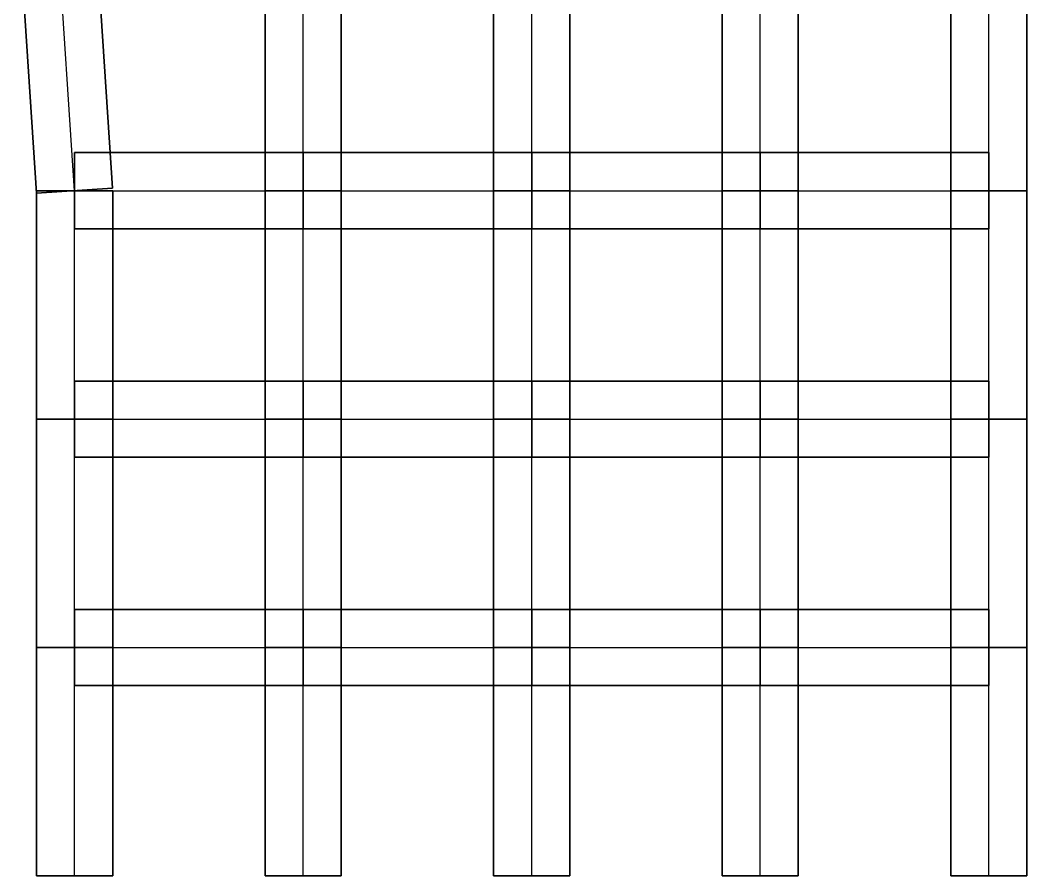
# Model space of a CAD drawing. Extents: x -300 to 609, y -118 to 2027.
# Drawn here: x 43.7 to 123, y -118.2 to -50.8 of the extents above; entities that cross this region are included whole.
import ezdxf

# ---------------------------------------------------------------- set-up
doc = ezdxf.new("R2010")
doc.units = 0

msp = doc.modelspace()

# ---------------------------------------------------------------- linework, layer by layer
at = {"layer": 'TUNNELS'}
for points in [[(45.0066, -64.3985, -1.5), (50.9934, -64.0015, -1.5), (49.6934, -44.4015, -1.5), (43.7066, -44.7985, -1.5)], [(50.9934, -64.0015, 1.5), (45.0066, -64.3985, 1.5), (43.7066, -44.7985, 1.5), (49.6934, -44.4015, 1.5)], [(50.9934, -64.0015, -1.5), (50.9934, -64.0015, 1.5), (49.6934, -44.4015, 1.5), (49.6934, -44.4015, -1.5)], [(45.0066, -64.3985, 1.5), (45.0066, -64.3985, -1.5), (43.7066, -44.7985, -1.5), (43.7066, -44.7985, 1.5)], [(63, -64.2, -1.5), (69, -64.2, -1.5), (69, -46.2, -1.5), (63, -46.2, -1.5)], [(69, -64.2, 1.5), (63, -64.2, 1.5), (63, -46.2, 1.5), (69, -46.2, 1.5)], [(63, -64.2, 1.5), (63, -64.2, -1.5), (63, -46.2, -1.5), (63, -46.2, 1.5)], [(69, -64.2, -1.5), (69, -64.2, 1.5), (69, -46.2, 1.5), (69, -46.2, -1.5)], [(81, -64.2, -1.5), (87, -64.2, -1.5), (87, -46.2, -1.5), (81, -46.2, -1.5)], [(87, -64.2, 1.5), (81, -64.2, 1.5), (81, -46.2, 1.5), (87, -46.2, 1.5)], [(81, -64.2, 1.5), (81, -64.2, -1.5), (81, -46.2, -1.5), (81, -46.2, 1.5)], [(87, -64.2, -1.5), (87, -64.2, 1.5), (87, -46.2, 1.5), (87, -46.2, -1.5)], [(99, -64.2, -1.5), (105, -64.2, -1.5), (105, -46.2, -1.5), (99, -46.2, -1.5)], [(105, -64.2, 1.5), (99, -64.2, 1.5), (99, -46.2, 1.5), (105, -46.2, 1.5)], [(99, -64.2, 1.5), (99, -64.2, -1.5), (99, -46.2, -1.5), (99, -46.2, 1.5)], [(105, -64.2, -1.5), (105, -64.2, 1.5), (105, -46.2, 1.5), (105, -46.2, -1.5)], [(117, -64.2, -1.5), (123, -64.2, -1.5), (123, -46.2, -1.5), (117, -46.2, -1.5)], [(123, -64.2, 1.5), (117, -64.2, 1.5), (117, -46.2, 1.5), (123, -46.2, 1.5)], [(117, -64.2, 1.5), (117, -64.2, -1.5), (117, -46.2, -1.5), (117, -46.2, 1.5)], [(123, -64.2, -1.5), (123, -64.2, 1.5), (123, -46.2, 1.5), (123, -46.2, -1.5)], [(48, -61.2, -1.5), (48, -67.2, -1.5), (66, -67.2, -1.5), (66, -61.2, -1.5)], [(48, -67.2, 1.5), (48, -61.2, 1.5), (66, -61.2, 1.5), (66, -67.2, 1.5)], [(48, -61.2, 1.5), (48, -61.2, -1.5), (66, -61.2, -1.5), (66, -61.2, 1.5)], [(48, -61.2, -1.5), (48, -67.2, -1.5), (48, -67.2, 1.5), (48, -61.2, 1.5)], [(66, -61.2, -1.5), (66, -61.2, 1.5), (66, -67.2, 1.5), (66, -67.2, -1.5)], [(66, -61.2, -1.5), (66, -67.2, -1.5), (84, -67.2, -1.5), (84, -61.2, -1.5)], [(66, -67.2, 1.5), (66, -61.2, 1.5), (84, -61.2, 1.5), (84, -67.2, 1.5)], [(66, -61.2, 1.5), (66, -61.2, -1.5), (84, -61.2, -1.5), (84, -61.2, 1.5)], [(66, -61.2, -1.5), (66, -67.2, -1.5), (66, -67.2, 1.5), (66, -61.2, 1.5)], [(84, -61.2, -1.5), (84, -61.2, 1.5), (84, -67.2, 1.5), (84, -67.2, -1.5)], [(84, -61.2, -1.5), (84, -67.2, -1.5), (102, -67.2, -1.5), (102, -61.2, -1.5)], [(84, -67.2, 1.5), (84, -61.2, 1.5), (102, -61.2, 1.5), (102, -67.2, 1.5)], [(84, -61.2, 1.5), (84, -61.2, -1.5), (102, -61.2, -1.5), (102, -61.2, 1.5)], [(84, -61.2, -1.5), (84, -67.2, -1.5), (84, -67.2, 1.5), (84, -61.2, 1.5)], [(102, -61.2, -1.5), (102, -61.2, 1.5), (102, -67.2, 1.5), (102, -67.2, -1.5)], [(102, -61.2, -1.5), (102, -67.2, -1.5), (120, -67.2, -1.5), (120, -61.2, -1.5)], [(102, -67.2, 1.5), (102, -61.2, 1.5), (120, -61.2, 1.5), (120, -67.2, 1.5)], [(102, -61.2, 1.5), (102, -61.2, -1.5), (120, -61.2, -1.5), (120, -61.2, 1.5)], [(102, -61.2, -1.5), (102, -67.2, -1.5), (102, -67.2, 1.5), (102, -61.2, 1.5)], [(120, -61.2, -1.5), (120, -61.2, 1.5), (120, -67.2, 1.5), (120, -67.2, -1.5)], [(45, -82.2, -1.5), (51, -82.2, -1.5), (51, -64.2, -1.5), (45, -64.2, -1.5)], [(51, -82.2, 1.5), (45, -82.2, 1.5), (45, -64.2, 1.5), (51, -64.2, 1.5)], [(45, -82.2, 1.5), (45, -82.2, -1.5), (45, -64.2, -1.5), (45, -64.2, 1.5)], [(45, -64.2, -1.5), (45, -64.2, 1.5), (51, -64.2, 1.5), (51, -64.2, -1.5)], [(45.0066, -64.3985, -1.5), (50.9934, -64.0015, -1.5), (50.9934, -64.0015, 1.5), (45.0066, -64.3985, 1.5)], [(51, -82.2, -1.5), (51, -82.2, 1.5), (51, -64.2, 1.5), (51, -64.2, -1.5)], [(63, -82.2, -1.5), (69, -82.2, -1.5), (69, -64.2, -1.5), (63, -64.2, -1.5)], [(69, -82.2, 1.5), (63, -82.2, 1.5), (63, -64.2, 1.5), (69, -64.2, 1.5)], [(63, -82.2, 1.5), (63, -82.2, -1.5), (63, -64.2, -1.5), (63, -64.2, 1.5)], [(63, -64.2, -1.5), (63, -64.2, 1.5), (69, -64.2, 1.5), (69, -64.2, -1.5)], [(63, -64.2, -1.5), (69, -64.2, -1.5), (69, -64.2, 1.5), (63, -64.2, 1.5)], [(69, -82.2, -1.5), (69, -82.2, 1.5), (69, -64.2, 1.5), (69, -64.2, -1.5)], [(81, -82.2, -1.5), (87, -82.2, -1.5), (87, -64.2, -1.5), (81, -64.2, -1.5)], [(87, -82.2, 1.5), (81, -82.2, 1.5), (81, -64.2, 1.5), (87, -64.2, 1.5)], [(81, -82.2, 1.5), (81, -82.2, -1.5), (81, -64.2, -1.5), (81, -64.2, 1.5)], [(81, -64.2, -1.5), (81, -64.2, 1.5), (87, -64.2, 1.5), (87, -64.2, -1.5)], [(81, -64.2, -1.5), (87, -64.2, -1.5), (87, -64.2, 1.5), (81, -64.2, 1.5)], [(87, -82.2, -1.5), (87, -82.2, 1.5), (87, -64.2, 1.5), (87, -64.2, -1.5)], [(99, -82.2, -1.5), (105, -82.2, -1.5), (105, -64.2, -1.5), (99, -64.2, -1.5)], [(105, -82.2, 1.5), (99, -82.2, 1.5), (99, -64.2, 1.5), (105, -64.2, 1.5)], [(99, -82.2, 1.5), (99, -82.2, -1.5), (99, -64.2, -1.5), (99, -64.2, 1.5)], [(99, -64.2, -1.5), (99, -64.2, 1.5), (105, -64.2, 1.5), (105, -64.2, -1.5)], [(99, -64.2, -1.5), (105, -64.2, -1.5), (105, -64.2, 1.5), (99, -64.2, 1.5)], [(105, -82.2, -1.5), (105, -82.2, 1.5), (105, -64.2, 1.5), (105, -64.2, -1.5)], [(117, -82.2, -1.5), (123, -82.2, -1.5), (123, -64.2, -1.5), (117, -64.2, -1.5)], [(123, -82.2, 1.5), (117, -82.2, 1.5), (117, -64.2, 1.5), (123, -64.2, 1.5)], [(117, -82.2, 1.5), (117, -82.2, -1.5), (117, -64.2, -1.5), (117, -64.2, 1.5)], [(117, -64.2, -1.5), (117, -64.2, 1.5), (123, -64.2, 1.5), (123, -64.2, -1.5)], [(117, -64.2, -1.5), (123, -64.2, -1.5), (123, -64.2, 1.5), (117, -64.2, 1.5)], [(123, -82.2, -1.5), (123, -82.2, 1.5), (123, -64.2, 1.5), (123, -64.2, -1.5)], [(48, -67.2, -1.5), (48, -67.2, 1.5), (66, -67.2, 1.5), (66, -67.2, -1.5)], [(66, -67.2, -1.5), (66, -67.2, 1.5), (84, -67.2, 1.5), (84, -67.2, -1.5)], [(84, -67.2, -1.5), (84, -67.2, 1.5), (102, -67.2, 1.5), (102, -67.2, -1.5)], [(102, -67.2, -1.5), (102, -67.2, 1.5), (120, -67.2, 1.5), (120, -67.2, -1.5)], [(48, -79.2, -1.5), (48, -85.2, -1.5), (66, -85.2, -1.5), (66, -79.2, -1.5)], [(48, -85.2, 1.5), (48, -79.2, 1.5), (66, -79.2, 1.5), (66, -85.2, 1.5)], [(48, -79.2, 1.5), (48, -79.2, -1.5), (66, -79.2, -1.5), (66, -79.2, 1.5)], [(48, -79.2, -1.5), (48, -85.2, -1.5), (48, -85.2, 1.5), (48, -79.2, 1.5)], [(66, -79.2, -1.5), (66, -79.2, 1.5), (66, -85.2, 1.5), (66, -85.2, -1.5)], [(66, -79.2, -1.5), (66, -85.2, -1.5), (84, -85.2, -1.5), (84, -79.2, -1.5)], [(66, -85.2, 1.5), (66, -79.2, 1.5), (84, -79.2, 1.5), (84, -85.2, 1.5)], [(66, -79.2, 1.5), (66, -79.2, -1.5), (84, -79.2, -1.5), (84, -79.2, 1.5)], [(66, -79.2, -1.5), (66, -85.2, -1.5), (66, -85.2, 1.5), (66, -79.2, 1.5)], [(84, -79.2, -1.5), (84, -79.2, 1.5), (84, -85.2, 1.5), (84, -85.2, -1.5)], [(84, -79.2, -1.5), (84, -85.2, -1.5), (102, -85.2, -1.5), (102, -79.2, -1.5)], [(84, -85.2, 1.5), (84, -79.2, 1.5), (102, -79.2, 1.5), (102, -85.2, 1.5)], [(84, -79.2, 1.5), (84, -79.2, -1.5), (102, -79.2, -1.5), (102, -79.2, 1.5)], [(84, -79.2, -1.5), (84, -85.2, -1.5), (84, -85.2, 1.5), (84, -79.2, 1.5)], [(102, -79.2, -1.5), (102, -79.2, 1.5), (102, -85.2, 1.5), (102, -85.2, -1.5)], [(102, -79.2, -1.5), (102, -85.2, -1.5), (120, -85.2, -1.5), (120, -79.2, -1.5)], [(102, -85.2, 1.5), (102, -79.2, 1.5), (120, -79.2, 1.5), (120, -85.2, 1.5)], [(102, -79.2, 1.5), (102, -79.2, -1.5), (120, -79.2, -1.5), (120, -79.2, 1.5)], [(102, -79.2, -1.5), (102, -85.2, -1.5), (102, -85.2, 1.5), (102, -79.2, 1.5)], [(120, -79.2, -1.5), (120, -79.2, 1.5), (120, -85.2, 1.5), (120, -85.2, -1.5)], [(45, -100.2, -1.5), (51, -100.2, -1.5), (51, -82.2, -1.5), (45, -82.2, -1.5)], [(51, -100.2, 1.5), (45, -100.2, 1.5), (45, -82.2, 1.5), (51, -82.2, 1.5)], [(45, -100.2, 1.5), (45, -100.2, -1.5), (45, -82.2, -1.5), (45, -82.2, 1.5)], [(45, -82.2, -1.5), (45, -82.2, 1.5), (51, -82.2, 1.5), (51, -82.2, -1.5)], [(45, -82.2, -1.5), (51, -82.2, -1.5), (51, -82.2, 1.5), (45, -82.2, 1.5)], [(51, -100.2, -1.5), (51, -100.2, 1.5), (51, -82.2, 1.5), (51, -82.2, -1.5)], [(63, -100.2, -1.5), (69, -100.2, -1.5), (69, -82.2, -1.5), (63, -82.2, -1.5)], [(69, -100.2, 1.5), (63, -100.2, 1.5), (63, -82.2, 1.5), (69, -82.2, 1.5)], [(63, -100.2, 1.5), (63, -100.2, -1.5), (63, -82.2, -1.5), (63, -82.2, 1.5)], [(63, -82.2, -1.5), (63, -82.2, 1.5), (69, -82.2, 1.5), (69, -82.2, -1.5)], [(63, -82.2, -1.5), (69, -82.2, -1.5), (69, -82.2, 1.5), (63, -82.2, 1.5)], [(69, -100.2, -1.5), (69, -100.2, 1.5), (69, -82.2, 1.5), (69, -82.2, -1.5)], [(81, -100.2, -1.5), (87, -100.2, -1.5), (87, -82.2, -1.5), (81, -82.2, -1.5)], [(87, -100.2, 1.5), (81, -100.2, 1.5), (81, -82.2, 1.5), (87, -82.2, 1.5)], [(81, -100.2, 1.5), (81, -100.2, -1.5), (81, -82.2, -1.5), (81, -82.2, 1.5)], [(81, -82.2, -1.5), (81, -82.2, 1.5), (87, -82.2, 1.5), (87, -82.2, -1.5)], [(81, -82.2, -1.5), (87, -82.2, -1.5), (87, -82.2, 1.5), (81, -82.2, 1.5)], [(87, -100.2, -1.5), (87, -100.2, 1.5), (87, -82.2, 1.5), (87, -82.2, -1.5)], [(99, -100.2, -1.5), (105, -100.2, -1.5), (105, -82.2, -1.5), (99, -82.2, -1.5)], [(105, -100.2, 1.5), (99, -100.2, 1.5), (99, -82.2, 1.5), (105, -82.2, 1.5)], [(99, -100.2, 1.5), (99, -100.2, -1.5), (99, -82.2, -1.5), (99, -82.2, 1.5)], [(99, -82.2, -1.5), (99, -82.2, 1.5), (105, -82.2, 1.5), (105, -82.2, -1.5)], [(99, -82.2, -1.5), (105, -82.2, -1.5), (105, -82.2, 1.5), (99, -82.2, 1.5)], [(105, -100.2, -1.5), (105, -100.2, 1.5), (105, -82.2, 1.5), (105, -82.2, -1.5)], [(117, -100.2, -1.5), (123, -100.2, -1.5), (123, -82.2, -1.5), (117, -82.2, -1.5)], [(123, -100.2, 1.5), (117, -100.2, 1.5), (117, -82.2, 1.5), (123, -82.2, 1.5)], [(117, -100.2, 1.5), (117, -100.2, -1.5), (117, -82.2, -1.5), (117, -82.2, 1.5)], [(117, -82.2, -1.5), (117, -82.2, 1.5), (123, -82.2, 1.5), (123, -82.2, -1.5)], [(117, -82.2, -1.5), (123, -82.2, -1.5), (123, -82.2, 1.5), (117, -82.2, 1.5)], [(123, -100.2, -1.5), (123, -100.2, 1.5), (123, -82.2, 1.5), (123, -82.2, -1.5)], [(48, -85.2, -1.5), (48, -85.2, 1.5), (66, -85.2, 1.5), (66, -85.2, -1.5)], [(66, -85.2, -1.5), (66, -85.2, 1.5), (84, -85.2, 1.5), (84, -85.2, -1.5)], [(84, -85.2, -1.5), (84, -85.2, 1.5), (102, -85.2, 1.5), (102, -85.2, -1.5)], [(102, -85.2, -1.5), (102, -85.2, 1.5), (120, -85.2, 1.5), (120, -85.2, -1.5)], [(48, -97.2, -1.5), (48, -103.2, -1.5), (66, -103.2, -1.5), (66, -97.2, -1.5)], [(48, -103.2, 1.5), (48, -97.2, 1.5), (66, -97.2, 1.5), (66, -103.2, 1.5)], [(48, -97.2, 1.5), (48, -97.2, -1.5), (66, -97.2, -1.5), (66, -97.2, 1.5)], [(48, -97.2, -1.5), (48, -103.2, -1.5), (48, -103.2, 1.5), (48, -97.2, 1.5)], [(66, -97.2, -1.5), (66, -97.2, 1.5), (66, -103.2, 1.5), (66, -103.2, -1.5)], [(66, -97.2, -1.5), (66, -103.2, -1.5), (84, -103.2, -1.5), (84, -97.2, -1.5)], [(66, -103.2, 1.5), (66, -97.2, 1.5), (84, -97.2, 1.5), (84, -103.2, 1.5)], [(66, -97.2, 1.5), (66, -97.2, -1.5), (84, -97.2, -1.5), (84, -97.2, 1.5)], [(66, -97.2, -1.5), (66, -103.2, -1.5), (66, -103.2, 1.5), (66, -97.2, 1.5)], [(84, -97.2, -1.5), (84, -97.2, 1.5), (84, -103.2, 1.5), (84, -103.2, -1.5)], [(84, -97.2, -1.5), (84, -103.2, -1.5), (102, -103.2, -1.5), (102, -97.2, -1.5)], [(84, -103.2, 1.5), (84, -97.2, 1.5), (102, -97.2, 1.5), (102, -103.2, 1.5)], [(84, -97.2, 1.5), (84, -97.2, -1.5), (102, -97.2, -1.5), (102, -97.2, 1.5)], [(84, -97.2, -1.5), (84, -103.2, -1.5), (84, -103.2, 1.5), (84, -97.2, 1.5)], [(102, -97.2, -1.5), (102, -97.2, 1.5), (102, -103.2, 1.5), (102, -103.2, -1.5)], [(102, -97.2, -1.5), (102, -103.2, -1.5), (120, -103.2, -1.5), (120, -97.2, -1.5)], [(102, -103.2, 1.5), (102, -97.2, 1.5), (120, -97.2, 1.5), (120, -103.2, 1.5)], [(102, -97.2, 1.5), (102, -97.2, -1.5), (120, -97.2, -1.5), (120, -97.2, 1.5)], [(102, -97.2, -1.5), (102, -103.2, -1.5), (102, -103.2, 1.5), (102, -97.2, 1.5)], [(120, -97.2, -1.5), (120, -97.2, 1.5), (120, -103.2, 1.5), (120, -103.2, -1.5)], [(45, -118.2, -1.5), (51, -118.2, -1.5), (51, -100.2, -1.5), (45, -100.2, -1.5)], [(51, -118.2, 1.5), (45, -118.2, 1.5), (45, -100.2, 1.5), (51, -100.2, 1.5)], [(45, -118.2, 1.5), (45, -118.2, -1.5), (45, -100.2, -1.5), (45, -100.2, 1.5)], [(45, -100.2, -1.5), (45, -100.2, 1.5), (51, -100.2, 1.5), (51, -100.2, -1.5)], [(45, -100.2, -1.5), (51, -100.2, -1.5), (51, -100.2, 1.5), (45, -100.2, 1.5)], [(51, -118.2, -1.5), (51, -118.2, 1.5), (51, -100.2, 1.5), (51, -100.2, -1.5)], [(63, -118.2, -1.5), (69, -118.2, -1.5), (69, -100.2, -1.5), (63, -100.2, -1.5)], [(69, -118.2, 1.5), (63, -118.2, 1.5), (63, -100.2, 1.5), (69, -100.2, 1.5)], [(63, -118.2, 1.5), (63, -118.2, -1.5), (63, -100.2, -1.5), (63, -100.2, 1.5)], [(63, -100.2, -1.5), (63, -100.2, 1.5), (69, -100.2, 1.5), (69, -100.2, -1.5)], [(63, -100.2, -1.5), (69, -100.2, -1.5), (69, -100.2, 1.5), (63, -100.2, 1.5)], [(69, -118.2, -1.5), (69, -118.2, 1.5), (69, -100.2, 1.5), (69, -100.2, -1.5)], [(81, -118.2, -1.5), (87, -118.2, -1.5), (87, -100.2, -1.5), (81, -100.2, -1.5)], [(87, -118.2, 1.5), (81, -118.2, 1.5), (81, -100.2, 1.5), (87, -100.2, 1.5)], [(81, -118.2, 1.5), (81, -118.2, -1.5), (81, -100.2, -1.5), (81, -100.2, 1.5)], [(81, -100.2, -1.5), (81, -100.2, 1.5), (87, -100.2, 1.5), (87, -100.2, -1.5)], [(81, -100.2, -1.5), (87, -100.2, -1.5), (87, -100.2, 1.5), (81, -100.2, 1.5)], [(87, -118.2, -1.5), (87, -118.2, 1.5), (87, -100.2, 1.5), (87, -100.2, -1.5)], [(99, -118.2, -1.5), (105, -118.2, -1.5), (105, -100.2, -1.5), (99, -100.2, -1.5)], [(105, -118.2, 1.5), (99, -118.2, 1.5), (99, -100.2, 1.5), (105, -100.2, 1.5)], [(99, -118.2, 1.5), (99, -118.2, -1.5), (99, -100.2, -1.5), (99, -100.2, 1.5)], [(99, -100.2, -1.5), (99, -100.2, 1.5), (105, -100.2, 1.5), (105, -100.2, -1.5)], [(99, -100.2, -1.5), (105, -100.2, -1.5), (105, -100.2, 1.5), (99, -100.2, 1.5)], [(105, -118.2, -1.5), (105, -118.2, 1.5), (105, -100.2, 1.5), (105, -100.2, -1.5)], [(117, -118.2, -1.5), (123, -118.2, -1.5), (123, -100.2, -1.5), (117, -100.2, -1.5)], [(123, -118.2, 1.5), (117, -118.2, 1.5), (117, -100.2, 1.5), (123, -100.2, 1.5)], [(117, -118.2, 1.5), (117, -118.2, -1.5), (117, -100.2, -1.5), (117, -100.2, 1.5)], [(117, -100.2, -1.5), (117, -100.2, 1.5), (123, -100.2, 1.5), (123, -100.2, -1.5)], [(117, -100.2, -1.5), (123, -100.2, -1.5), (123, -100.2, 1.5), (117, -100.2, 1.5)], [(123, -118.2, -1.5), (123, -118.2, 1.5), (123, -100.2, 1.5), (123, -100.2, -1.5)], [(48, -103.2, -1.5), (48, -103.2, 1.5), (66, -103.2, 1.5), (66, -103.2, -1.5)], [(66, -103.2, -1.5), (66, -103.2, 1.5), (84, -103.2, 1.5), (84, -103.2, -1.5)], [(84, -103.2, -1.5), (84, -103.2, 1.5), (102, -103.2, 1.5), (102, -103.2, -1.5)], [(102, -103.2, -1.5), (102, -103.2, 1.5), (120, -103.2, 1.5), (120, -103.2, -1.5)], [(45, -118.2, -1.5), (51, -118.2, -1.5), (51, -118.2, 1.5), (45, -118.2, 1.5)], [(63, -118.2, -1.5), (69, -118.2, -1.5), (69, -118.2, 1.5), (63, -118.2, 1.5)], [(81, -118.2, -1.5), (87, -118.2, -1.5), (87, -118.2, 1.5), (81, -118.2, 1.5)], [(99, -118.2, -1.5), (105, -118.2, -1.5), (105, -118.2, 1.5), (99, -118.2, 1.5)], [(117, -118.2, -1.5), (123, -118.2, -1.5), (123, -118.2, 1.5), (117, -118.2, 1.5)]]:
    msp.add_3dface(points, dxfattribs=at)
at = {"layer": 'TUNNELS_CL'}
for points in [[(48, -64.2, 0), (46.7, -44.6, 0)], [(66, -64.2, 0), (66, -46.2, 0)], [(84, -64.2, 0), (84, -46.2, 0)], [(102, -64.2, 0), (102, -46.2, 0)], [(120, -64.2, 0), (120, -46.2, 0)], [(48, -82.2, 0), (48, -64.2, 0)], [(48, -64.2, 0), (66, -64.2, 0)], [(66, -82.2, 0), (66, -64.2, 0)], [(66, -64.2, 0), (84, -64.2, 0)], [(84, -82.2, 0), (84, -64.2, 0)], [(84, -64.2, 0), (102, -64.2, 0)], [(102, -82.2, 0), (102, -64.2, 0)], [(102, -64.2, 0), (120, -64.2, 0)], [(120, -82.2, 0), (120, -64.2, 0)], [(48, -100.2, 0), (48, -82.2, 0)], [(48, -82.2, 0), (66, -82.2, 0)], [(66, -100.2, 0), (66, -82.2, 0)], [(66, -82.2, 0), (84, -82.2, 0)], [(84, -100.2, 0), (84, -82.2, 0)], [(84, -82.2, 0), (102, -82.2, 0)], [(102, -100.2, 0), (102, -82.2, 0)], [(102, -82.2, 0), (120, -82.2, 0)], [(120, -100.2, 0), (120, -82.2, 0)], [(48, -118.2, 0), (48, -100.2, 0)], [(48, -100.2, 0), (66, -100.2, 0)], [(66, -118.2, 0), (66, -100.2, 0)], [(66, -100.2, 0), (84, -100.2, 0)], [(84, -118.2, 0), (84, -100.2, 0)], [(84, -100.2, 0), (102, -100.2, 0)], [(102, -118.2, 0), (102, -100.2, 0)], [(102, -100.2, 0), (120, -100.2, 0)], [(120, -118.2, 0), (120, -100.2, 0)]]:
    msp.add_polyline3d(points, dxfattribs=at)

doc.saveas('drawing.dxf')
